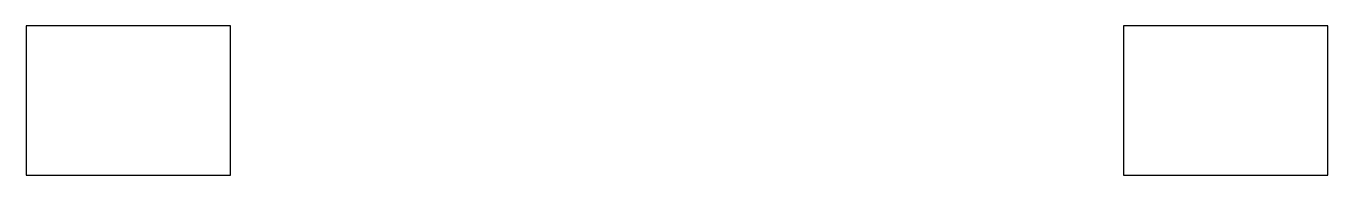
# Model space of a CAD drawing. Header units: metres. Extents: x -9.3 to 11.4, y -1.2 to 1.2.
import ezdxf

# ---------------------------------------------------------------- set-up
doc = ezdxf.new("R2010")
doc.units = ezdxf.units.M

msp = doc.modelspace()

# ---------------------------------------------------------------- linework, layer by layer
for p, q in [((-6.03418, 1.1875), (-9.28418, 1.1875)), ((-9.28418, 1.1875), (-9.28418, -1.1875)), ((-6.03418, -1.1875), (-6.03418, 1.1875)), ((11.4111, 1.1875), (8.16113, 1.1875)), ((8.16113, 1.1875), (8.16113, -1.1875)), ((11.4111, -1.1875), (11.4111, 1.1875)), ((-9.28418, -1.1875), (-6.03418, -1.1875)), ((8.16113, -1.1875), (11.4111, -1.1875))]:
    msp.add_line(p, q)

doc.saveas('drawing.dxf')
